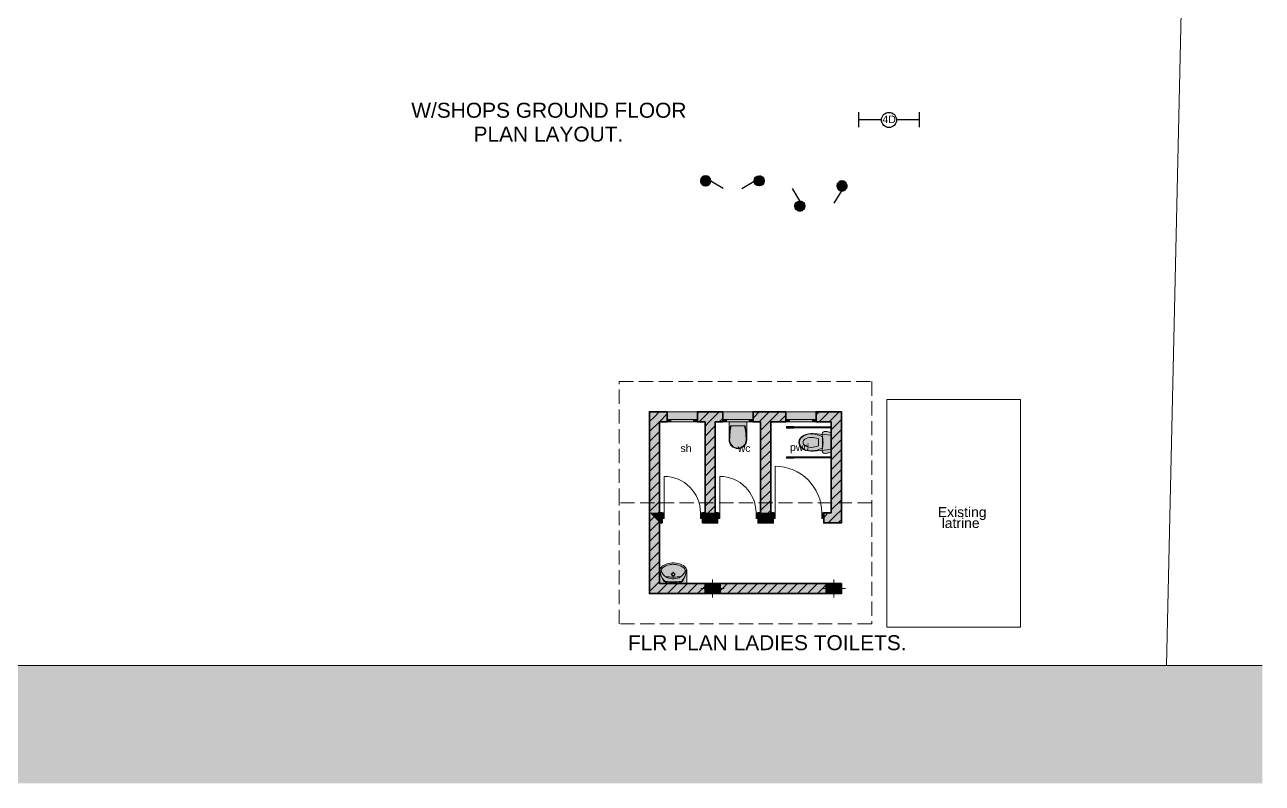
# Model space of a CAD drawing. Header units: millimetres. Extents: x -434067 to 834715, y -524312 to 693139.
# Drawn here: x 219476 to 243979, y 39137 to 54155 of the extents above; entities that cross this region are included whole.
import ezdxf

# ---------------------------------------------------------------- set-up
doc = ezdxf.new("R2010")
doc.units = ezdxf.units.MM
doc.layers.get('0').update_dxf_attribs({"color": 120})
for name, color, linetype in [('Labels', 7, 'Continuous'), ('lights', 1, 'Continuous'), ('PDF_2D Drafting - General', 7, 'Continuous')]:
    doc.layers.add(name, color=color, linetype=linetype)
for name, color, linetype, true_color in [('PDF_Interior$-$Furniture$', 7, 'Continuous', 0x6a6a6a), ('PDF_Shell - Roof', 7, 'Continuous', 0xbf8080), ('PDF_Structural - Bearing', 7, 'Continuous', 0xffffff)]:
    doc.layers.add(name, color=color, linetype=linetype, true_color=true_color)
doc.styles.add('PDF Arial-BoldMT', font='arial.ttf')
doc.styles.add('PDF ArialMT', font='arial.ttf')
doc.styles.get("Standard").update_dxf_attribs({"font": 'arial.ttf'})

# ---------------------------------------------------------------- blocks, each defined once
blk = doc.blocks.new('4security')
at = {"layer": 'lights'}
for p, q in [((-601, 157), (-601, -143)), ((-601, 7), (-150, 7)), ((150, 7), (600, 7)), ((600, 157), (600, -143))]:
    blk.add_line(p, q, dxfattribs=at)
blk.add_circle((0, 0), 150, dxfattribs=at)
at = {"layer": 'lights', "insert": (-131, 87), "char_height": 150, "attachment_point": 1}
blk.add_mtext_dynamic_manual_height_columns('4D', width=150, gutter_width=12.5, heights=[0], dxfattribs=at)
blk = doc.blocks.new('4sec')
at = {"layer": 'lights'}
blk.add_blockref('4security', (8, -3), dxfattribs=at)
blk = doc.blocks.new('1G1W')
h = blk.add_hatch()
h.set_pattern_fill('ANGLE', color=256)
h.set_pattern_definition([(0, (-2135.7975, -2014.7485), (0, 6.985), [5.08, -1.905]), (90, (-2135.7975, -2014.7485), (-6.985, 4e-16), [5.08, -1.905])])
h.paths.add_polyline_path([(100, 0, 1), (-100, 0, 1)])
blk.add_line((-154, 344), (-4, 100))
blk.add_circle((0, 0), 100)

msp = doc.modelspace()

# ---------------------------------------------------------------- hatches: boundary and pattern name
at = {"layer": 'PDF_2D Drafting - General', "transparency": 33554559}
msp.add_hatch(color=256, dxfattribs=at).paths.add_polyline_path([(140718, 39137), (140718, 41467), (141675, 41467), (141701, 41324), (141773, 41198), (141884, 41105), (142020, 41055), (142165, 41055), (142302, 41105), (142413, 41198), (142485, 41324), (142510, 41467), (187917, 41467), (189781, 45424), (193940, 45424), (194944, 41467), (243979, 41467), (243979, 39137)])
at = {"layer": 'PDF_Interior$-$Furniture$', "true_color": 0xffffff, "transparency": 33554559}
for points in [[(233597, 45762), (233597, 46292), (233422, 46292), (233422, 45936), (233422, 45927), (233423, 45919), (233424, 45910), (233425, 45902), (233427, 45893), (233429, 45885), (233432, 45877), (233435, 45869), (233439, 45861), (233443, 45854), (233447, 45846), (233451, 45839), (233456, 45832), (233462, 45825), (233467, 45819), (233473, 45813), (233479, 45807), (233486, 45801), (233493, 45796), (233500, 45791), (233507, 45787), (233514, 45782), (233522, 45779), (233530, 45775), (233538, 45772), (233546, 45769), (233554, 45767), (233563, 45765), (233571, 45764), (233580, 45763), (233588, 45762)], [(233597, 45762), (233606, 45762), (233614, 45763), (233623, 45764), (233631, 45765), (233639, 45767), (233648, 45769), (233656, 45772), (233664, 45775), (233672, 45779), (233679, 45782), (233687, 45787), (233694, 45791), (233701, 45796), (233708, 45801), (233714, 45807), (233721, 45813), (233727, 45819), (233732, 45825), (233738, 45832), (233742, 45839), (233747, 45846), (233751, 45854), (233755, 45861), (233759, 45869), (233762, 45877), (233764, 45885), (233767, 45893), (233769, 45902), (233770, 45910), (233771, 45919), (233772, 45927), (233772, 45936), (233772, 46292), (233597, 46292)], [(235446, 46073), (235431, 46080), (235415, 46086), (235400, 46091), (235384, 46096), (235367, 46099), (235351, 46101), (235334, 46103), (235318, 46103), (235306, 46102), (235295, 46098), (235285, 46092), (235277, 46084), (235271, 46074), (235267, 46063), (235265, 46052), (235266, 46040), (235273, 46002), (235278, 45964), (235281, 45925), (235282, 45886), (235281, 45847), (235278, 45808), (235273, 45770), (235266, 45731), (235265, 45720), (235267, 45708), (235271, 45697), (235277, 45688), (235285, 45680), (235295, 45674), (235306, 45670), (235318, 45668), (235334, 45669), (235351, 45670), (235367, 45673), (235384, 45676), (235400, 45681), (235415, 45686), (235431, 45692), (235446, 45699)], [(234993, 46055), (234943, 46043), (234896, 46024), (234859, 45998), (234830, 45965), (234812, 45927), (234806, 45886), (234812, 45845), (234830, 45807), (234859, 45774), (234896, 45748), (234943, 45729), (234993, 45716), (235044, 45711), (235096, 45712), (235446, 45745), (235446, 46027), (235096, 46059), (235044, 46061)], [(232046, 43321), (232046, 43092), (232586, 43092), (232586, 43321), (232586, 43337), (232584, 43353), (232580, 43368), (232574, 43383), (232567, 43397), (232558, 43411), (232547, 43423), (232535, 43434), (232518, 43446), (232499, 43457), (232480, 43466), (232460, 43474), (232441, 43481), (232419, 43487), (232399, 43492), (232378, 43496), (232356, 43499), (232335, 43501), (232316, 43502), (232298, 43501), (232276, 43499), (232255, 43496), (232234, 43492), (232213, 43487), (232196, 43482), (232173, 43474), (232153, 43466), (232134, 43457), (232115, 43446), (232098, 43434), (232086, 43423), (232075, 43411), (232066, 43397), (232059, 43383), (232053, 43368), (232049, 43353), (232047, 43337), (232046, 43329)]]:
    msp.add_hatch(color=7, dxfattribs=at).paths.add_polyline_path(points)
at = {"layer": 'PDF_Structural - Bearing', "transparency": 33554559}
for color, points in [(7, [(231846, 46492), (232196, 46492), (232196, 46342), (232196, 46292), (232046, 46292)]), (256, [(232796, 46292), (232196, 46292), (232196, 46342), (232196, 46492), (232796, 46492), (232796, 46342)]), (7, [(232796, 46342), (232796, 46492), (233296, 46492), (233296, 46342), (233296, 46292), (232796, 46292)]), (256, [(233896, 46292), (233296, 46292), (233296, 46342), (233296, 46492), (233896, 46492), (233896, 46342)]), (7, [(233896, 46492), (234546, 46492), (234546, 46342), (234546, 46292), (233896, 46292), (233896, 46342)]), (256, [(235146, 46292), (234546, 46292), (234546, 46342), (234546, 46492), (235146, 46492), (235146, 46342)]), (7, [(235146, 46342), (235146, 46492), (235646, 46492), (235446, 46292), (235146, 46292)]), (7, [(231846, 44492), (232096, 44492), (232096, 44377), (232096, 44292), (232046, 44292)]), (7, [(232896, 44292), (232896, 44377), (232896, 44492), (233196, 44492), (233196, 44377), (233196, 44292)]), (7, [(233996, 44492), (234296, 44492), (234296, 44377), (234296, 44292), (233996, 44292), (233996, 44377)]), (7, [(235296, 44492), (235446, 44492), (235646, 44292), (235296, 44292), (235296, 44377)])]:
    msp.add_hatch(color=color, dxfattribs=at).paths.add_polyline_path(points)

# ---------------------------------------------------------------- linework, layer by layer
at = {"layer": 'PDF_2D Drafting - General', "color": 8, "lineweight": 15, "true_color": 0x7f7f7f}
for points in [[(142093, 41467), (142712, 123857), (243894, 121999), (242082, 41467)], [(140718, 41467), (141675, 41467), (140718, 41467), (187917, 41467), (142510, 41467), (187917, 41467), (189781, 45424), (193940, 45424), (194944, 41467), (243979, 41467), (194944, 41467), (193940, 45424), (189781, 45424), (187917, 41467), (189781, 45424), (193940, 45424), (193940, 68887), (199602, 70417), (207805, 70000)], [(243979, 41467), (194944, 41467), (193940, 45424)]]:
    msp.add_lwpolyline(points, dxfattribs=at)
at = {"layer": 'PDF_2D Drafting - General', "lineweight": 13}
msp.add_lwpolyline([(236546, 46733), (239194, 46733), (239194, 42227), (236546, 42227)], close=True, dxfattribs=at)
at = {"layer": 'PDF_Interior$-$Furniture$', "lineweight": 20}
for points in [[(233422, 45936), (233422, 46292), (233772, 46292), (233772, 45936, -0.414024), (233597, 45762, -0.414013), (233422, 45936)], [(233771, 45937, 0.047424), (233742, 46214), (233452, 46214, 0.047398), (233422, 45937)], [(233464, 46215, 0.047871), (233433, 45937, 0.414403), (233597, 45774, 0.414415), (233760, 45936, 0.047845), (233729, 46215)], [(235048, 46053, 0.007958), (235034, 46053, 0.214677), (234842, 45967, 0.158759), (234815, 45886, 0.158462), (234842, 45805, 0.214178), (235034, 45718, 0.016394), (235048, 45719, 0.011258), (235058, 45719, 0.133451), (235273, 45777), (235273, 45886), (235273, 45995, 0.133481), (235058, 46053)], [(235044, 45984, 0.139771), (234921, 45948, 0.235389), (234889, 45886, 0.235463), (234921, 45824, 0.140631), (235044, 45788)], [(235048, 45788, 0.10134), (235190, 45817), (235190, 45886), (235190, 45955, 0.10134), (235048, 45984)], [(232587, 43327, 0.22688), (232535, 43434, 0.048232), (232499, 43457, 0.096278), (232335, 43501, 0.018674), (232316, 43502, 0.018674), (232298, 43501, 0.096468), (232134, 43457, 0.049791), (232098, 43434, 0.227809), (232046, 43327)], [(232553, 43340, 0.219008), (232525, 43402, 0.127867), (232391, 43463, 0.058707), (232316, 43472, 0.058569), (232242, 43463, 0.127874), (232107, 43402, 0.217661), (232079, 43340)], [(232321, 43103, 0.055374), (232471, 43120, 0.166073), (232496, 43135, 0.172786), (232572, 43352, -0.183097), (232496, 43150, -0.180575), (232469, 43135, -0.033284), (232317, 43124, -0.033293), (232164, 43135, -0.177918), (232137, 43150, -0.182596), (232060, 43350, 0.173135), (232137, 43135, 0.169179), (232162, 43120, 0.055637), (232311, 43103)], [(232080, 43335, 0.156139), (232173, 43221, 0.1356), (232297, 43186, 0.018189), (232316, 43187, 0.018203), (232336, 43186, 0.136019), (232460, 43221, 0.156132), (232553, 43335)], [(232165, 43230, 0.038207), (232316, 43218, 0.038258), (232467, 43230)]]:
    msp.add_lwpolyline(points, format="xyb", dxfattribs=at)
for points in [[(234556, 46198), (234556, 46168), (234706, 46168), (234706, 46198)], [(234706, 46193), (234706, 46173), (235441, 46173), (235441, 46193)], [(235431, 46080), (235415, 46086), (235400, 46091), (235384, 46096), (235367, 46099), (235351, 46101), (235334, 46103), (235318, 46103), (235306, 46102), (235295, 46098), (235285, 46092), (235277, 46084), (235271, 46074), (235267, 46063), (235265, 46052), (235266, 46040), (235273, 46002), (235278, 45964), (235281, 45925), (235282, 45886), (235281, 45847), (235278, 45808), (235273, 45770), (235266, 45731), (235265, 45720), (235267, 45708), (235271, 45697), (235277, 45688), (235285, 45680), (235295, 45674), (235306, 45670), (235318, 45668), (235334, 45669), (235351, 45670), (235367, 45673), (235384, 45676), (235400, 45681), (235415, 45686), (235431, 45692), (235446, 45699), (235446, 46073)], [(235441, 46163), (235446, 46163), (235446, 46203), (235441, 46203)], [(234943, 46043), (234896, 46024), (234859, 45998), (234830, 45965), (234812, 45927), (234806, 45886), (234812, 45845), (234830, 45807), (234859, 45774), (234896, 45748), (234943, 45729), (234993, 45716), (235044, 45711), (235096, 45712), (235446, 45745), (235446, 46027), (235096, 46059), (235044, 46061), (234993, 46055)], [(234556, 45603), (234556, 45573), (234706, 45573), (234706, 45603)], [(234706, 45598), (234706, 45578), (235441, 45578), (235441, 45598)], [(235441, 45568), (235446, 45568), (235446, 45608), (235441, 45608)]]:
    msp.add_lwpolyline(points, close=True, dxfattribs=at)
for points in [[(234815, 45886), (234815, 45886)], [(234842, 45967), (234842, 45967)], [(234889, 45886), (234889, 45886)], [(234921, 45948), (234921, 45948)], [(234921, 45824), (234921, 45824)], [(235044, 45984), (235044, 45984)], [(235048, 46053), (235048, 46053)], [(234842, 45805), (234842, 45805)], [(235044, 45788), (235044, 45788)], [(235048, 45719), (235048, 45719)], [(235190, 45817), (235190, 45817)], [(235273, 45777), (235273, 45777)], [(232046, 43321), (232046, 43092), (232586, 43092), (232586, 43321)], [(232300, 43275), (232271, 43275)], [(232316, 43292), (232316, 43321)], [(232316, 43230), (232316, 43259)], [(232362, 43275), (232333, 43275)], [(232401, 43092), (232231, 43092)]]:
    msp.add_lwpolyline(points, dxfattribs=at)
for radius in [35.1, 25]:
    msp.add_circle((232316, 43275), radius, dxfattribs=at)
for points in [[(233433, 45936), (233433, 45937), (233433, 45938), (233433, 45939)], [(235044, 45984), (235045, 45984), (235047, 45984), (235048, 45984)], [(235048, 46053), (235051, 46053), (235055, 46053), (235058, 46053)], [(235048, 45788), (235047, 45788), (235045, 45788), (235044, 45788)], [(232046, 43321), (232046, 43323), (232046, 43324), (232046, 43327)], [(232060, 43352), (232060, 43353), (232060, 43354), (232060, 43356)], [(232060, 43350), (232060, 43352), (232060, 43354), (232060, 43356)], [(232080, 43335), (232079, 43337), (232079, 43338), (232079, 43340)], [(232553, 43340), (232553, 43338), (232553, 43337), (232553, 43335)], [(232572, 43356), (232572, 43354), (232572, 43352), (232572, 43350)], [(232572, 43356), (232572, 43355), (232572, 43353), (232572, 43352)], [(232587, 43327), (232587, 43324), (232586, 43323), (232586, 43321)], [(232317, 43103), (232315, 43103), (232313, 43103), (232311, 43103)], [(232321, 43103), (232320, 43103), (232318, 43103), (232316, 43103)]]:
    msp.add_open_spline(points, degree=3, dxfattribs=at)
at = {"layer": 'PDF_Interior$-$Furniture$', "color": 7, "lineweight": 0, "true_color": 0xffffff, "transparency": 33554559}
for points in [[(234706, 46198), (234556, 46198), (234706, 46168), (234556, 46168)], [(235441, 46193), (234706, 46193), (235441, 46173), (234706, 46173)], [(235441, 46203), (235441, 46163), (235446, 46203), (235446, 46163)], [(234706, 45603), (234556, 45603), (234706, 45573), (234556, 45573)], [(235441, 45598), (234706, 45598), (235441, 45578), (234706, 45578)], [(235441, 45608), (235441, 45568), (235446, 45608), (235446, 45568)]]:
    msp.add_solid(points, dxfattribs=at)
at = {"layer": 'PDF_Shell - Roof', "lineweight": 13}
for points in [[(231246, 47039), (231246, 47092), (231529, 47092)], [(231638, 47092), (231920, 47092)], [(232029, 47092), (232311, 47092)], [(232420, 47092), (232702, 47092)], [(232811, 47092), (233093, 47092)], [(233202, 47092), (233485, 47092)], [(233594, 47092), (233876, 47092)], [(233985, 47092), (234267, 47092)], [(234376, 47092), (234658, 47092)], [(234767, 47092), (235049, 47092)], [(235158, 47092), (235440, 47092)], [(235549, 47092), (235832, 47092)], [(235941, 47092), (236223, 47092)], [(236246, 47092), (236246, 46810)], [(231246, 46648), (231246, 46930)], [(236246, 46701), (236246, 46418)], [(231246, 46257), (231246, 46539)], [(231246, 45865), (231246, 46148)], [(236246, 46309), (236246, 46027)], [(236246, 45918), (236246, 45636)], [(231246, 45474), (231246, 45757)], [(231246, 45083), (231246, 45365)], [(236246, 45527), (236246, 45245)], [(236246, 45136), (236246, 44854)], [(231246, 44639), (231246, 44692), (231246, 44974)], [(231552, 44692), (231270, 44692)], [(231943, 44692), (231661, 44692)], [(232334, 44692), (232052, 44692)], [(232725, 44692), (232443, 44692)], [(233117, 44692), (232834, 44692)], [(233508, 44692), (233226, 44692)], [(233899, 44692), (233617, 44692)], [(234290, 44692), (234008, 44692)], [(234681, 44692), (234399, 44692)], [(235072, 44692), (234790, 44692)], [(235464, 44692), (235181, 44692)], [(235855, 44692), (235573, 44692)], [(236246, 44692), (235964, 44692)], [(236246, 44745), (236246, 44692), (236246, 44410)], [(231246, 44248), (231246, 44530)], [(231246, 43857), (231246, 44139)], [(236246, 44301), (236246, 44019)], [(236246, 43910), (236246, 43627)], [(231246, 43466), (231246, 43748)], [(236246, 43518), (236246, 43236)], [(231246, 43075), (231246, 43357)], [(236246, 43127), (236246, 42845)], [(231246, 42683), (231246, 42966)], [(236246, 42736), (236246, 42454)], [(231246, 42292), (231246, 42574)], [(231552, 42292), (231270, 42292)], [(231943, 42292), (231661, 42292)], [(232334, 42292), (232052, 42292)], [(232725, 42292), (232443, 42292)], [(233117, 42292), (232834, 42292)], [(233508, 42292), (233226, 42292)], [(233899, 42292), (233617, 42292)], [(234290, 42292), (234008, 42292)], [(234681, 42292), (234399, 42292)], [(235072, 42292), (234790, 42292)], [(235464, 42292), (235181, 42292)], [(235855, 42292), (235573, 42292)], [(236246, 42345), (236246, 42292), (235964, 42292)]]:
    msp.add_lwpolyline(points, dxfattribs=at)
at = {"layer": 'PDF_Structural - Bearing', "lineweight": 0}
for points in [[(232041, 46492), (231944, 46395), (231846, 46297)], [(232196, 46449), (232043, 46296)], [(232833, 46492), (232796, 46455)], [(233031, 46492), (232831, 46292)], [(233229, 46492), (233029, 46292), (232946, 46210)], [(233296, 46361), (233227, 46292)], [(234021, 46492), (233896, 46367)], [(234218, 46492), (234018, 46292)], [(234416, 46492), (234216, 46292), (234046, 46122)], [(234546, 46423), (234414, 46292)], [(235208, 46492), (235146, 46429)], [(235406, 46492), (235206, 46292)], [(235604, 46492), (235404, 46292)], [(235646, 46336), (235446, 46136)], [(232043, 46296), (231846, 46099)], [(232046, 46101), (231846, 45901)], [(232946, 46012), (233146, 46212)], [(234046, 45924), (234246, 46124)], [(235646, 46138), (235446, 45938)], [(232046, 45904), (231846, 45704)], [(232946, 45814), (233146, 46013)], [(234046, 45726), (234246, 45926)], [(235646, 45940), (235446, 45740)], [(232046, 45706), (231846, 45506)], [(232946, 45615), (233146, 45815)], [(232946, 45418), (233146, 45618)], [(234046, 45528), (234246, 45728)], [(235646, 45742), (235446, 45542)], [(232046, 45507), (231846, 45308)], [(232946, 45220), (233146, 45420)], [(234046, 45330), (234246, 45530)], [(234046, 45132), (234246, 45332)], [(235646, 45544), (235446, 45344)], [(235646, 45346), (235446, 45146)], [(232046, 45310), (231846, 45110)], [(232046, 45112), (231846, 44912)], [(232946, 45022), (233146, 45222)], [(234046, 44934), (234246, 45134)], [(235646, 45148), (235446, 44948)], [(232046, 44914), (231846, 44714)], [(232946, 44824), (233146, 45024)], [(234046, 44736), (234246, 44936)], [(235646, 44950), (235446, 44750)], [(232046, 44716), (231846, 44516)], [(233146, 44628), (233011, 44492), (232896, 44378)], [(232946, 44626), (233146, 44826)], [(234046, 44538), (234246, 44738)], [(235646, 44752), (235446, 44552)], [(232046, 44518), (232021, 44492), (231934, 44405)], [(232096, 44370), (232033, 44306)], [(233196, 44480), (233009, 44292)], [(234000, 44492), (233996, 44488)], [(234246, 44540), (234198, 44492), (233998, 44292)], [(234296, 44392), (234196, 44292)], [(235386, 44492), (235296, 44402)], [(235646, 44554), (235515, 44423), (235384, 44292)], [(235646, 44356), (235614, 44324), (235582, 44292)]]:
    msp.add_lwpolyline(points, dxfattribs=at)
at = {"layer": 'PDF_Structural - Bearing', "color": 7, "lineweight": 35}
for points in [[(232946, 43092), (232046, 43092), (232046, 44292), (232096, 44292), (232096, 44377), (232096, 44492), (232046, 44492), (232046, 46292), (232196, 46292), (232196, 46342), (232196, 46492), (231846, 46492), (231846, 44492), (231846, 42892), (232946, 42892)], [(232196, 46292), (232196, 46342)], [(232896, 44292), (233196, 44292), (233196, 44377), (233196, 44492), (233146, 44492), (233146, 46292), (233296, 46292), (233296, 46342), (233296, 46492), (232796, 46492), (232796, 46342), (232796, 46292), (232946, 46292), (232946, 44492), (232896, 44492), (232896, 44377), (232896, 44492), (232933, 44492), (232896, 44492)], [(232796, 46292), (232796, 46342)], [(233296, 46292), (233296, 46342)], [(234296, 44292), (233996, 44292), (233996, 44377), (233996, 44492), (234046, 44492), (234046, 46292), (233896, 46292), (233896, 46342), (233896, 46492), (234546, 46492), (234546, 46342), (234546, 46292), (234246, 46292), (234246, 44492), (234296, 44492), (234296, 44377), (234296, 44492), (234259, 44492), (234296, 44492)], [(233896, 46292), (233896, 46342)], [(234546, 46292), (234546, 46342)], [(235146, 46292), (235146, 46342)], [(232096, 44492), (232059, 44492), (232096, 44492), (232096, 44377), (232096, 44292), (232059, 44292), (232096, 44292)], [(233196, 44492), (233159, 44492), (233196, 44492), (233196, 44377), (233196, 44292), (233159, 44292), (233196, 44292)], [(233996, 44492), (234033, 44492), (233996, 44492), (233996, 44377), (233996, 44292), (234033, 44292), (233996, 44292)], [(235296, 44492), (235333, 44492), (235296, 44492), (235296, 44377), (235296, 44292), (235333, 44292), (235296, 44292)], [(235346, 43092), (233246, 43092)], [(233246, 42892), (235346, 42892)]]:
    msp.add_lwpolyline(points, dxfattribs=at)
at = {"layer": 'PDF_Structural - Bearing', "color": 30, "lineweight": 18, "true_color": 0xff6600}
for points in [[(232196, 46492), (232796, 46492)], [(232721, 46342), (232271, 46342)], [(233296, 46492), (233896, 46492)], [(233821, 46342), (233371, 46342)], [(234546, 46492), (235146, 46492)], [(235071, 46342), (234621, 46342)], [(232196, 46292), (232796, 46292)], [(232271, 46292), (232721, 46292)], [(233296, 46292), (233896, 46292)], [(233371, 46292), (233821, 46292)], [(234546, 46292), (235146, 46292)], [(234621, 46292), (235071, 46292)]]:
    msp.add_lwpolyline(points, dxfattribs=at)
at = {"layer": 'PDF_Structural - Bearing', "color": 30, "lineweight": 20, "true_color": 0xff6600}
for points in [[(232196, 46292), (232271, 46292), (232271, 46342), (232196, 46342)], [(232796, 46342), (232721, 46342), (232721, 46292), (232796, 46292)], [(233296, 46292), (233371, 46292), (233371, 46342), (233296, 46342)], [(233896, 46342), (233821, 46342), (233821, 46292), (233896, 46292)], [(234546, 46292), (234621, 46292), (234621, 46342), (234546, 46342)], [(235146, 46342), (235071, 46342), (235071, 46292), (235146, 46292)]]:
    msp.add_lwpolyline(points, dxfattribs=at)
at = {"layer": 'PDF_Structural - Bearing', "color": 7, "lineweight": 35}
for points in [[(235296, 44292), (235296, 44377), (235296, 44492), (235446, 44492), (235446, 46292), (235146, 46292), (235146, 46342), (235146, 46492), (235646, 46492), (235646, 44292)], [(232933, 44292), (232896, 44292), (232896, 44377), (232896, 44292)], [(234259, 44292), (234296, 44292), (234296, 44377), (234296, 44292)]]:
    msp.add_lwpolyline(points, close=True, dxfattribs=at)
at = {"layer": 'PDF_Structural - Bearing', "color": 30, "lineweight": 18, "true_color": 0xff6600}
for points in [[(234336, 44492), (234336, 45412, -0.414233), (235256, 44492)], [(232136, 44492), (232136, 45212, -0.41419), (232856, 44492)], [(233236, 44492), (233236, 45212, -0.41419), (233956, 44492)]]:
    msp.add_lwpolyline(points, format="xyb", dxfattribs=at)
at = {"layer": 'PDF_Structural - Bearing', "color": 7, "lineweight": 13}
for points in [[(231934, 44405), (231846, 44318)], [(232033, 44306), (231846, 44120)], [(232046, 44122), (231846, 43922)], [(232046, 43924), (231846, 43724)], [(232046, 43726), (231846, 43526)], [(232046, 43528), (231846, 43328)], [(232046, 43330), (231846, 43130)], [(232046, 43132), (231846, 42932)], [(232205, 43092), (232005, 42892)], [(232403, 43092), (232203, 42892)], [(232601, 43092), (232401, 42892)], [(232799, 43092), (232599, 42892)], [(232946, 43042), (232796, 42892)], [(233246, 42946), (233392, 43092)], [(233390, 42892), (233590, 43092)], [(233588, 42892), (233788, 43092)], [(233786, 42892), (233986, 43092)], [(233984, 42892), (234184, 43092)], [(234182, 42892), (234382, 43092)], [(234380, 42892), (234580, 43092)], [(234578, 42892), (234778, 43092)], [(234776, 42892), (234976, 43092)], [(234974, 42892), (235174, 43092)], [(235172, 42892), (235346, 43066)]]:
    msp.add_lwpolyline(points, dxfattribs=at)
at = {"layer": 'PDF_Structural - Bearing', "color": 30, "lineweight": 20, "true_color": 0xff6600}
for points in [[(232096, 44492), (232136, 44492), (232136, 44377), (232096, 44377)], [(232896, 44377), (232856, 44377), (232856, 44492), (232896, 44492)], [(233196, 44492), (233236, 44492), (233236, 44377), (233196, 44377)], [(233996, 44377), (233956, 44377), (233956, 44492), (233996, 44492)], [(234296, 44492), (234336, 44492), (234336, 44377), (234296, 44377)], [(235296, 44377), (235256, 44377), (235256, 44492), (235296, 44492)]]:
    msp.add_lwpolyline(points, close=True, dxfattribs=at)
at = {"layer": 'PDF_Structural - Bearing', "color": 1, "lineweight": 0}
for points in [[(233096, 43072), (233096, 43172)], [(235496, 43072), (235496, 43172)], [(233016, 42992), (232866, 42992)], [(233096, 42992), (233096, 42992)], [(233096, 42912), (233096, 42812)], [(233176, 42992), (233326, 42992)], [(235416, 42992), (235266, 42992)], [(235496, 42992), (235496, 42992)], [(235496, 42912), (235496, 42812)], [(235576, 42992), (235726, 42992)]]:
    msp.add_lwpolyline(points, dxfattribs=at)
at = {"layer": 'PDF_Structural - Bearing', "color": 14, "lineweight": 35, "true_color": 0xa80f02}
for points in [[(232946, 43092), (232946, 42892), (233246, 42892), (233246, 43092)], [(235346, 43092), (235346, 42892), (235646, 42892), (235646, 43092)]]:
    msp.add_lwpolyline(points, close=True, dxfattribs=at)
at = {"layer": 'PDF_Structural - Bearing', "color": 7, "lineweight": 0, "transparency": 33554559}
for points in [[(232046, 44492), (231846, 44492), (232046, 46292), (231846, 46492)], [(235646, 44292), (235446, 44492), (235646, 46492), (235446, 46292)], [(233146, 44492), (232946, 44492), (233146, 46292), (232946, 46292)], [(234246, 44492), (234046, 44492), (234246, 46292), (234046, 46292)]]:
    msp.add_solid(points, dxfattribs=at)
at = {"layer": 'PDF_Structural - Bearing', "lineweight": 0, "transparency": 33554559}
for points in [[(232196, 46292), (232271, 46292), (232196, 46342), (232271, 46342)], [(232271, 46292), (232721, 46292), (232271, 46342), (232721, 46342)], [(232796, 46342), (232721, 46342), (232796, 46292), (232721, 46292)], [(233296, 46292), (233371, 46292), (233296, 46342), (233371, 46342)], [(233371, 46292), (233821, 46292), (233371, 46342), (233821, 46342)], [(233896, 46342), (233821, 46342), (233896, 46292), (233821, 46292)], [(234546, 46292), (234621, 46292), (234546, 46342), (234621, 46342)], [(234621, 46292), (235071, 46292), (234621, 46342), (235071, 46342)], [(235146, 46342), (235071, 46342), (235146, 46292), (235071, 46292)], [(232046, 43092), (231846, 42892), (232046, 44292), (231846, 44492)], [(232096, 44492), (232096, 44377), (232136, 44492), (232136, 44377)], [(232896, 44377), (232896, 44492), (232856, 44377), (232856, 44492)], [(233196, 44492), (233196, 44377), (233236, 44492), (233236, 44377)], [(233996, 44377), (233996, 44492), (233956, 44377), (233956, 44492)], [(234296, 44492), (234296, 44377), (234336, 44492), (234336, 44377)], [(235296, 44377), (235296, 44492), (235256, 44377), (235256, 44492)], [(231846, 42892), (232046, 43092), (232946, 42892), (232946, 43092)], [(235346, 43092), (235346, 42892), (233246, 43092), (233246, 42892)]]:
    msp.add_solid(points, dxfattribs=at)
at = {"layer": 'PDF_Structural - Bearing', "color": 9, "lineweight": 0, "true_color": 0xdad1ae, "transparency": 33554559}
for points in [[(232946, 43092), (233246, 43092), (232946, 42892), (233246, 42892)], [(235346, 43092), (235646, 43092), (235346, 42892), (235646, 42892)]]:
    msp.add_solid(points, dxfattribs=at)

# ---------------------------------------------------------------- block references
at = {"layer": 'lights'}
for name, p in [('4sec', (236581, 52273)), ('1G1W', (234823, 50566))]:
    msp.add_blockref(name, p, dxfattribs=at)
at = {"layer": 'lights', "xscale": -1}
for p, rotation in [((232959, 51064), 270), ((235657, 50964), 180)]:
    msp.add_blockref('1G1W', p, dxfattribs=dict(at, rotation=rotation))
at = {"layer": 'lights', "rotation": 90.00000000000001}
msp.add_blockref('1G1W', (234019, 51064), dxfattribs=at)

# ---------------------------------------------------------------- texts
at = {"layer": 'Labels', "color": 7, "char_height": 296.2, "attachment_point": 4, "style": 'PDF Arial-BoldMT'}
for s, insert in [('W/SHOPS GROUND FLOOR', (227130, 52460)), ('PLAN LAYOUT.', (228362, 51988))]:
    msp.add_mtext(s, dxfattribs=dict(at, insert=insert))
at = {"layer": 'lights', "color": 7, "attachment_point": 4}
for s, insert, char_height, style in [('sh', (232461, 45769), 148.1, 'PDF ArialMT'), ('pwd', (234629, 45769), 148.1, 'PDF ArialMT'), ('wc', (233594, 45769), 148.1, 'PDF ArialMT'), ('Existing', (237555, 44477), 197.5, 'PDF ArialMT'), ('latrine', (237632, 44288), 197.5, 'PDF ArialMT'), ('FLR PLAN LADIES TOILETS.', (231419, 41918), 296.2, 'PDF Arial-BoldMT')]:
    msp.add_mtext(s, dxfattribs=dict(at, insert=insert, char_height=char_height, style=style))

doc.saveas('drawing.dxf')
